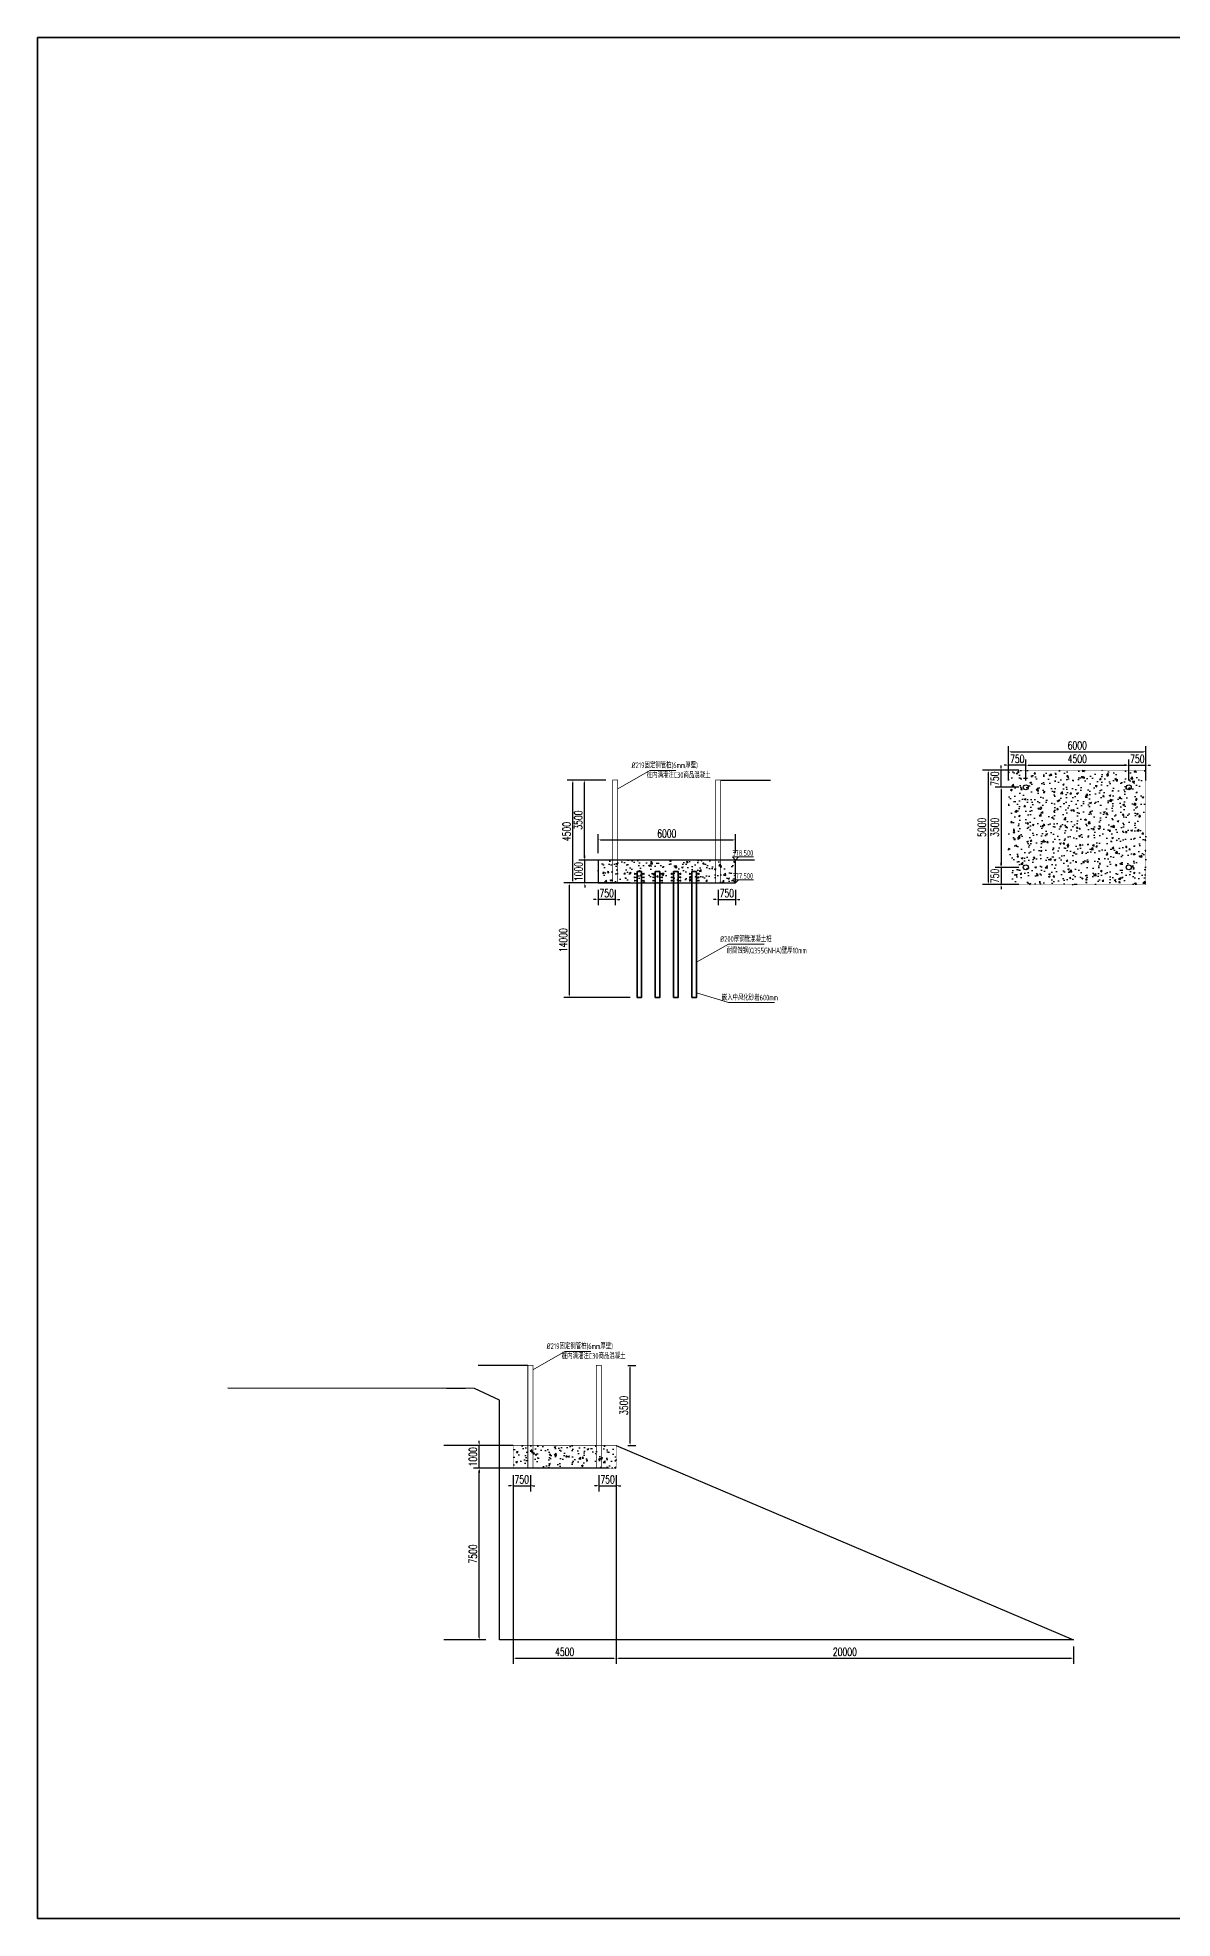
# Model space of a CAD drawing. Header units: millimetres. Extents: x -2430464 to 225692, y -180 to 1805330.
# Drawn here: x -976038 to -926431, y 622606 to 704851 of the extents above; entities that cross this region are included whole.
import ezdxf

# ---------------------------------------------------------------- set-up
doc = ezdxf.new("R2010")
doc.units = ezdxf.units.MM
doc.header["$LTSCALE"] = 1000
doc.layers.get('DEFPOINTS').update_dxf_attribs({"linetype": 'CONTINUOUS'})
for name, color, linetype in [('W-FLOAT_BOWL浮筒', 253, 'CONTINUOUS'), ('W-MOUNTING固定方式', 5, 'CONTINUOUS'), ('W-REVETMENT驳岸', 251, 'CONTINUOUS'), ('W-STEEL_FRAME钢架', 3, 'CONTINUOUS'), ('W-WOOD_FLOOR木地板', 30, 'CONTINUOUS'), ('建筑', 7, 'CONTINUOUS'), ('铝架', 3, 'CONTINUOUS')]:
    doc.layers.add(name, color=color, linetype=linetype)
for name, color, linetype, lineweight in [('工作线', 1, 'CONTINUOUS', 35), ('标注', 3, 'CONTINUOUS', 15), ('结构粗线', 4, 'CONTINUOUS', 35), ('结构细线', 7, 'CONTINUOUS', 18)]:
    doc.layers.add(name, color=color, linetype=linetype, lineweight=lineweight)
doc.styles.add('civil', font='tssdeng.shx', dxfattribs={"width": 0.7, "bigfont": 'hztxt.shx'})
doc.styles.add('STANDARD_T3', font='simplex.shx', dxfattribs={"width": 0.7, "bigfont": 'gbcbig.shx'})
doc.dimstyles.new('W&&100', dxfattribs={"dimtxt": 350, "dimasz": 100, "dimexe": 250, "dimexo": 300, "dimgap": 100, "dimtad": 1, "dimdec": 0, "dimzin": 0, "dimdsep": 46, "dimtxsty": 'STANDARD_T3', "dimcen": 0.09, "dimclrd": 1, "dimclre": 1, "dimclrt": 7, "dimazin": 2, "dimtfac": 1, "dimtdec": 0, "dimtix": 1, "dimtmove": 2, "dimatfit": 3, "dimfxl": 0, "dimtolj": 1, "dimtzin": 0, "dimarcsym": 0})

# ---------------------------------------------------------------- blocks, each defined once
blk = doc.blocks.new('*D144')
at = {"layer": 'DEFPOINTS', "color": 0, "transparency": 16777216}
for p in [(-952118, 668883), (-951534, 668883), (-951534, 667883)]:
    blk.add_point(p, dxfattribs=at)
at = {"layer": 'W-WOOD_FLOOR木地板', "color": 1, "lineweight": -2, "transparency": 16777216}
for p, q in [((-951834, 668883), (-952368, 668883)), ((-952118, 668983), (-952118, 669083)), ((-952118, 667883), (-952118, 668883)), ((-951834, 667883), (-952368, 667883)), ((-952118, 667783), (-952118, 667683))]:
    blk.add_line(p, q, dxfattribs=at)
at = {"layer": 'W-WOOD_FLOOR木地板', "color": 1, "transparency": 16777216}
for points in [[(-952135, 668983), (-952101, 668983), (-952118, 668883)], [(-952135, 667783), (-952101, 667783), (-952118, 667883)]]:
    blk.add_solid(points, dxfattribs=at)
at = {"layer": 'W-WOOD_FLOOR木地板', "color": 7, "transparency": 16777216, "insert": (-952393, 668383), "char_height": 350, "attachment_point": 5, "rotation": 90, "style": 'STANDARD_T3'}
blk.add_mtext('\\A1;1000', dxfattribs=at)
blk = doc.blocks.new('*D145')
at = {"layer": 'DEFPOINTS', "color": 0, "transparency": 16777216}
for p in [(-952637, 672383), (-950894, 672383), (-950894, 667883)]:
    blk.add_point(p, dxfattribs=at)
at = {"layer": 'W-WOOD_FLOOR木地板', "color": 1, "lineweight": -2, "transparency": 16777216}
for p, q in [((-951194, 672383), (-952887, 672383)), ((-952637, 667983), (-952637, 672283)), ((-951194, 667883), (-952887, 667883))]:
    blk.add_line(p, q, dxfattribs=at)
at = {"layer": 'W-WOOD_FLOOR木地板', "color": 1, "transparency": 16777216}
for points in [[(-952653, 672283), (-952620, 672283), (-952637, 672383)], [(-952653, 667983), (-952620, 667983), (-952637, 667883)]]:
    blk.add_solid(points, dxfattribs=at)
at = {"layer": 'W-WOOD_FLOOR木地板', "color": 7, "transparency": 16777216, "insert": (-952912, 670133), "char_height": 350, "attachment_point": 5, "rotation": 90, "style": 'STANDARD_T3'}
blk.add_mtext('\\A1;4500', dxfattribs=at)
blk = doc.blocks.new('*D146')
at = {"layer": 'DEFPOINTS', "color": 0, "transparency": 16777216}
for p in [(-952126, 672383), (-951044, 672383), (-950894, 668883)]:
    blk.add_point(p, dxfattribs=at)
at = {"layer": 'W-WOOD_FLOOR木地板', "color": 1, "lineweight": -2, "transparency": 16777216}
for p, q in [((-951344, 672383), (-952376, 672383)), ((-952126, 668983), (-952126, 672283)), ((-951194, 668883), (-952376, 668883))]:
    blk.add_line(p, q, dxfattribs=at)
at = {"layer": 'W-WOOD_FLOOR木地板', "color": 1, "transparency": 16777216}
for points in [[(-952143, 672283), (-952110, 672283), (-952126, 672383)], [(-952143, 668983), (-952110, 668983), (-952126, 668883)]]:
    blk.add_solid(points, dxfattribs=at)
at = {"layer": 'W-WOOD_FLOOR木地板', "color": 7, "transparency": 16777216, "insert": (-952401, 670633), "char_height": 350, "attachment_point": 5, "rotation": 90, "style": 'STANDARD_T3'}
blk.add_mtext('\\A1;3500', dxfattribs=at)
blk = doc.blocks.new('*D147')
at = {"layer": 'DEFPOINTS', "color": 0, "transparency": 16777216}
for p in [(-933588, 672817), (-934482, 667817), (-933588, 667817)]:
    blk.add_point(p, dxfattribs=at)
at = {"layer": '建筑', "color": 1, "lineweight": -2, "transparency": 16777216}
for p, q in [((-933888, 672817), (-934732, 672817)), ((-934482, 672717), (-934482, 667917)), ((-933888, 667817), (-934732, 667817))]:
    blk.add_line(p, q, dxfattribs=at)
at = {"layer": '建筑', "color": 1, "transparency": 16777216}
for points in [[(-934499, 672717), (-934465, 672717), (-934482, 672817)], [(-934499, 667917), (-934465, 667917), (-934482, 667817)]]:
    blk.add_solid(points, dxfattribs=at)
at = {"layer": '建筑', "color": 7, "transparency": 16777216, "insert": (-934757, 670317), "char_height": 350, "attachment_point": 5, "rotation": 90, "style": 'STANDARD_T3'}
blk.add_mtext('\\A1;5000', dxfattribs=at)
blk = doc.blocks.new('*D148')
at = {"layer": 'DEFPOINTS', "color": 0, "transparency": 16777216}
for p in [(-927588, 673623), (-933588, 672817), (-927588, 672817)]:
    blk.add_point(p, dxfattribs=at)
at = {"layer": '建筑', "color": 1, "lineweight": -2, "transparency": 16777216}
for p, q in [((-933588, 673117), (-933588, 673873)), ((-933488, 673623), (-927688, 673623)), ((-927588, 673117), (-927588, 673873))]:
    blk.add_line(p, q, dxfattribs=at)
at = {"layer": '建筑', "color": 1, "transparency": 16777216}
for points in [[(-933488, 673640), (-933488, 673606), (-933588, 673623)], [(-927688, 673640), (-927688, 673606), (-927588, 673623)]]:
    blk.add_solid(points, dxfattribs=at)
at = {"layer": '建筑', "color": 7, "transparency": 16777216, "insert": (-930588, 673898), "char_height": 350, "attachment_point": 5, "style": 'STANDARD_T3'}
blk.add_mtext('\\A1;6000', dxfattribs=at)
blk = doc.blocks.new('*D149')
at = {"layer": 'DEFPOINTS', "color": 0, "transparency": 16777216}
for p in [(-933921, 672817), (-932838, 672817), (-932838, 672067)]:
    blk.add_point(p, dxfattribs=at)
at = {"layer": '建筑', "color": 1, "lineweight": -2, "transparency": 16777216}
for p, q in [((-933138, 672817), (-934171, 672817)), ((-933921, 672917), (-933921, 673017)), ((-933921, 672067), (-933921, 672817)), ((-933138, 672067), (-934171, 672067)), ((-933921, 671967), (-933921, 671867))]:
    blk.add_line(p, q, dxfattribs=at)
at = {"layer": '建筑', "color": 1, "transparency": 16777216}
for points in [[(-933938, 672917), (-933905, 672917), (-933921, 672817)], [(-933938, 671967), (-933905, 671967), (-933921, 672067)]]:
    blk.add_solid(points, dxfattribs=at)
at = {"layer": '建筑', "color": 7, "transparency": 16777216, "insert": (-934196, 672442), "char_height": 350, "attachment_point": 5, "rotation": 90, "style": 'STANDARD_T3'}
blk.add_mtext('\\A1;750', dxfattribs=at)
blk = doc.blocks.new('*D150')
at = {"layer": 'DEFPOINTS', "color": 0, "transparency": 16777216}
for p in [(-932838, 672067), (-933921, 668567), (-932838, 668567)]:
    blk.add_point(p, dxfattribs=at)
at = {"layer": '建筑', "color": 1, "lineweight": -2, "transparency": 16777216}
for p, q in [((-933138, 672067), (-934171, 672067)), ((-933921, 671967), (-933921, 668667)), ((-933138, 668567), (-934171, 668567))]:
    blk.add_line(p, q, dxfattribs=at)
at = {"layer": '建筑', "color": 1, "transparency": 16777216}
for points in [[(-933938, 671967), (-933905, 671967), (-933921, 672067)], [(-933938, 668667), (-933905, 668667), (-933921, 668567)]]:
    blk.add_solid(points, dxfattribs=at)
at = {"layer": '建筑', "color": 7, "transparency": 16777216, "insert": (-934196, 670317), "char_height": 350, "attachment_point": 5, "rotation": 90, "style": 'STANDARD_T3'}
blk.add_mtext('\\A1;3500', dxfattribs=at)
blk = doc.blocks.new('*D151')
at = {"layer": 'DEFPOINTS', "color": 0, "transparency": 16777216}
for p in [(-932838, 668567), (-933921, 667817), (-932838, 667817)]:
    blk.add_point(p, dxfattribs=at)
at = {"layer": '建筑', "color": 1, "lineweight": -2, "transparency": 16777216}
for p, q in [((-933921, 668667), (-933921, 668767)), ((-933138, 668567), (-934171, 668567)), ((-933921, 668567), (-933921, 667817)), ((-933138, 667817), (-934171, 667817)), ((-933921, 667717), (-933921, 667617))]:
    blk.add_line(p, q, dxfattribs=at)
at = {"layer": '建筑', "color": 1, "transparency": 16777216}
for points in [[(-933938, 668667), (-933905, 668667), (-933921, 668567)], [(-933938, 667717), (-933905, 667717), (-933921, 667817)]]:
    blk.add_solid(points, dxfattribs=at)
at = {"layer": '建筑', "color": 7, "transparency": 16777216, "insert": (-934196, 668192), "char_height": 350, "attachment_point": 5, "rotation": 90, "style": 'STANDARD_T3'}
blk.add_mtext('\\A1;750', dxfattribs=at)
blk = doc.blocks.new('*D152')
at = {"layer": 'DEFPOINTS', "color": 0, "transparency": 16777216}
for p in [(-933588, 673035), (-933588, 672067), (-932838, 672067)]:
    blk.add_point(p, dxfattribs=at)
at = {"layer": '建筑', "color": 1, "lineweight": -2, "transparency": 16777216}
for p, q in [((-933688, 673035), (-933788, 673035)), ((-933588, 672367), (-933588, 673285)), ((-932838, 673035), (-933588, 673035)), ((-932838, 672367), (-932838, 673285)), ((-932738, 673035), (-932638, 673035))]:
    blk.add_line(p, q, dxfattribs=at)
at = {"layer": '建筑', "color": 1, "transparency": 16777216}
for points in [[(-933688, 673052), (-933688, 673019), (-933588, 673035)], [(-932738, 673052), (-932738, 673019), (-932838, 673035)]]:
    blk.add_solid(points, dxfattribs=at)
at = {"layer": '建筑', "color": 7, "transparency": 16777216, "insert": (-933213, 673310), "char_height": 350, "attachment_point": 5, "style": 'STANDARD_T3'}
blk.add_mtext('\\A1;750', dxfattribs=at)
blk = doc.blocks.new('*D153')
at = {"layer": 'DEFPOINTS', "color": 0, "transparency": 16777216}
for p in [(-928338, 673035), (-932838, 672067), (-928338, 672067)]:
    blk.add_point(p, dxfattribs=at)
at = {"layer": '建筑', "color": 1, "lineweight": -2, "transparency": 16777216}
for p, q in [((-932838, 672367), (-932838, 673285)), ((-932738, 673035), (-928438, 673035)), ((-928338, 672367), (-928338, 673285))]:
    blk.add_line(p, q, dxfattribs=at)
at = {"layer": '建筑', "color": 1, "transparency": 16777216}
for points in [[(-932738, 673052), (-932738, 673019), (-932838, 673035)], [(-928438, 673052), (-928438, 673019), (-928338, 673035)]]:
    blk.add_solid(points, dxfattribs=at)
at = {"layer": '建筑', "color": 7, "transparency": 16777216, "insert": (-930588, 673310), "char_height": 350, "attachment_point": 5, "style": 'STANDARD_T3'}
blk.add_mtext('\\A1;4500', dxfattribs=at)
blk = doc.blocks.new('*D154')
at = {"layer": 'DEFPOINTS', "color": 0, "transparency": 16777216}
for p in [(-927588, 673035), (-928338, 672067), (-927588, 672067)]:
    blk.add_point(p, dxfattribs=at)
at = {"layer": '建筑', "color": 1, "lineweight": -2, "transparency": 16777216}
for p, q in [((-928438, 673035), (-928538, 673035)), ((-928338, 672367), (-928338, 673285)), ((-928338, 673035), (-927588, 673035)), ((-927588, 672367), (-927588, 673285)), ((-927488, 673035), (-927388, 673035))]:
    blk.add_line(p, q, dxfattribs=at)
at = {"layer": '建筑', "color": 1, "transparency": 16777216}
for points in [[(-928438, 673052), (-928438, 673019), (-928338, 673035)], [(-927488, 673052), (-927488, 673019), (-927588, 673035)]]:
    blk.add_solid(points, dxfattribs=at)
at = {"layer": '建筑', "color": 7, "transparency": 16777216, "insert": (-927963, 673310), "char_height": 350, "attachment_point": 5, "style": 'STANDARD_T3'}
blk.add_mtext('\\A1;750', dxfattribs=at)
blk = doc.blocks.new('*D184')
at = {"layer": 'DEFPOINTS', "color": 0, "transparency": 16777216}
for p in [(-955248, 642289), (-950748, 642289), (-950748, 633984)]:
    blk.add_point(p, dxfattribs=at)
at = {"layer": '建筑', "color": 1, "lineweight": -2, "transparency": 16777216}
for p, q in [((-955248, 641989), (-955248, 633734)), ((-950748, 641989), (-950748, 633734)), ((-955148, 633984), (-950848, 633984))]:
    blk.add_line(p, q, dxfattribs=at)
at = {"layer": '建筑', "color": 1, "transparency": 16777216}
for points in [[(-955148, 634001), (-955148, 633968), (-955248, 633984)], [(-950848, 634001), (-950848, 633968), (-950748, 633984)]]:
    blk.add_solid(points, dxfattribs=at)
at = {"layer": '建筑', "color": 7, "transparency": 16777216, "insert": (-952998, 634259), "char_height": 350, "attachment_point": 5, "style": 'STANDARD_T3'}
blk.add_mtext('\\A1;4500', dxfattribs=at)
blk = doc.blocks.new('*D185')
at = {"layer": 'DEFPOINTS', "color": 0, "transparency": 16777216}
for p in [(-950748, 642289), (-930748, 634790), (-930748, 633984)]:
    blk.add_point(p, dxfattribs=at)
at = {"layer": '建筑', "color": 1, "lineweight": -2, "transparency": 16777216}
for p, q in [((-950748, 641989), (-950748, 633734)), ((-930748, 634490), (-930748, 633734)), ((-950648, 633984), (-930848, 633984))]:
    blk.add_line(p, q, dxfattribs=at)
at = {"layer": '建筑', "color": 1, "transparency": 16777216}
for points in [[(-950648, 634001), (-950648, 633968), (-950748, 633984)], [(-930848, 634001), (-930848, 633968), (-930748, 633984)]]:
    blk.add_solid(points, dxfattribs=at)
at = {"layer": '建筑', "color": 7, "transparency": 16777216, "insert": (-940748, 634259), "char_height": 350, "attachment_point": 5, "style": 'STANDARD_T3'}
blk.add_mtext('\\A1;20000', dxfattribs=at)
blk = doc.blocks.new('*D186')
at = {"layer": 'DEFPOINTS', "color": 0, "transparency": 16777216}
for p in [(-956731, 642289), (-950748, 642289), (-956448, 634790)]:
    blk.add_point(p, dxfattribs=at)
at = {"layer": '建筑', "color": 1, "lineweight": -2, "transparency": 16777216}
for p, q in [((-951048, 642289), (-956981, 642289)), ((-956731, 634890), (-956731, 642189)), ((-956748, 634790), (-956981, 634790))]:
    blk.add_line(p, q, dxfattribs=at)
at = {"layer": '建筑', "color": 1, "transparency": 16777216}
for points in [[(-956748, 642189), (-956714, 642189), (-956731, 642289)], [(-956748, 634890), (-956714, 634890), (-956731, 634790)]]:
    blk.add_solid(points, dxfattribs=at)
at = {"layer": '建筑', "color": 7, "transparency": 16777216, "insert": (-957006, 638539), "char_height": 350, "attachment_point": 5, "rotation": 90, "style": 'STANDARD_T3'}
blk.add_mtext('\\A1;7500', dxfattribs=at)
blk = doc.blocks.new('*D187')
at = {"layer": 'DEFPOINTS', "color": 0, "transparency": 16777216}
for p in [(-956731, 643290), (-955248, 643290), (-955248, 642289)]:
    blk.add_point(p, dxfattribs=at)
at = {"layer": '建筑', "color": 1, "lineweight": -2, "transparency": 16777216}
for p, q in [((-955548, 643290), (-956981, 643290)), ((-956731, 643390), (-956731, 643490)), ((-956731, 642289), (-956731, 643290)), ((-955548, 642289), (-956981, 642289)), ((-956731, 642189), (-956731, 642089))]:
    blk.add_line(p, q, dxfattribs=at)
at = {"layer": '建筑', "color": 1, "transparency": 16777216}
for points in [[(-956748, 643390), (-956714, 643390), (-956731, 643290)], [(-956748, 642189), (-956714, 642189), (-956731, 642289)]]:
    blk.add_solid(points, dxfattribs=at)
at = {"layer": '建筑', "color": 7, "transparency": 16777216, "insert": (-957006, 642789), "char_height": 350, "attachment_point": 5, "rotation": 90, "style": 'STANDARD_T3'}
blk.add_mtext('\\A1;1000', dxfattribs=at)
blk = doc.blocks.new('*D263')
at = {"layer": 'DEFPOINTS', "color": 0, "transparency": 16777216}
for p in [(-945534, 669769), (-951534, 668883), (-945534, 668883)]:
    blk.add_point(p, dxfattribs=at)
at = {"layer": '建筑', "color": 1, "lineweight": -2, "transparency": 16777216}
for p, q in [((-951534, 669183), (-951534, 670019)), ((-951434, 669769), (-945634, 669769)), ((-945534, 669183), (-945534, 670019))]:
    blk.add_line(p, q, dxfattribs=at)
at = {"layer": '建筑', "color": 1, "transparency": 16777216}
for points in [[(-951434, 669785), (-951434, 669752), (-951534, 669769)], [(-945634, 669785), (-945634, 669752), (-945534, 669769)]]:
    blk.add_solid(points, dxfattribs=at)
at = {"layer": '建筑', "color": 7, "transparency": 16777216, "insert": (-948534, 670044), "char_height": 350, "attachment_point": 5, "style": 'STANDARD_T3'}
blk.add_mtext('\\A1;6000', dxfattribs=at)
blk = doc.blocks.new('dwwqq132')
at = {"layer": '结构细线'}
for p, q in [((82537, 14606), (82587, 14606)), ((82537, 14606), (82537, 14586)), ((82537, 14586), (82587, 14586)), ((82587, 14606), (82587, 14586))]:
    blk.add_line(p, q, dxfattribs=at)
blk.add_lwpolyline([(82552, 14496), (82572, 14496), (82572, 14586), (82552, 14586), (82552, 14496)], dxfattribs=at)
blk = doc.blocks.new('*D347')
at = {"layer": 'DEFPOINTS', "color": 0, "transparency": 16777216}
for p in [(-952787, 667883), (-949834, 667883), (-949834, 662877)]:
    blk.add_point(p, dxfattribs=at)
at = {"layer": '建筑', "color": 1, "lineweight": -2, "transparency": 16777216}
for p, q in [((-950134, 667883), (-953037, 667883)), ((-952787, 662977), (-952787, 667783)), ((-950134, 662877), (-953037, 662877))]:
    blk.add_line(p, q, dxfattribs=at)
at = {"layer": '建筑', "color": 1, "transparency": 16777216}
for points in [[(-952803, 667783), (-952770, 667783), (-952787, 667883)], [(-952803, 662977), (-952770, 662977), (-952787, 662877)]]:
    blk.add_solid(points, dxfattribs=at)
at = {"layer": '建筑', "color": 7, "transparency": 16777216, "insert": (-953062, 665380), "char_height": 350, "attachment_point": 5, "rotation": 90, "style": 'STANDARD_T3'}
blk.add_mtext('\\A1;14000', dxfattribs=at)
blk = doc.blocks.new('*D350')
at = {"layer": 'DEFPOINTS', "color": 0, "transparency": 16777216}
for p in [(-951534, 667883), (-950785, 667883), (-951534, 667160)]:
    blk.add_point(p, dxfattribs=at)
at = {"layer": '建筑', "color": 1, "lineweight": -2, "transparency": 16777216}
for p, q in [((-951634, 667160), (-951734, 667160)), ((-951534, 667583), (-951534, 666910)), ((-950785, 667160), (-951534, 667160)), ((-950785, 667583), (-950785, 666910)), ((-950685, 667160), (-950585, 667160))]:
    blk.add_line(p, q, dxfattribs=at)
at = {"layer": '建筑', "color": 1, "transparency": 16777216}
for points in [[(-951634, 667177), (-951634, 667144), (-951534, 667160)], [(-950685, 667177), (-950685, 667144), (-950785, 667160)]]:
    blk.add_solid(points, dxfattribs=at)
at = {"layer": '建筑', "color": 7, "transparency": 16777216, "insert": (-951160, 667435), "char_height": 350, "attachment_point": 5, "style": 'STANDARD_T3'}
blk.add_mtext('\\A1;750', dxfattribs=at)
blk = doc.blocks.new('*D351')
at = {"layer": 'DEFPOINTS', "color": 0, "transparency": 16777216}
for p in [(-946284, 667883), (-945534, 667883), (-945534, 667160)]:
    blk.add_point(p, dxfattribs=at)
at = {"layer": '建筑', "color": 1, "lineweight": -2, "transparency": 16777216}
for p, q in [((-946384, 667160), (-946484, 667160)), ((-946284, 667583), (-946284, 666910)), ((-946284, 667160), (-945534, 667160)), ((-945534, 667583), (-945534, 666910)), ((-945434, 667160), (-945334, 667160))]:
    blk.add_line(p, q, dxfattribs=at)
at = {"layer": '建筑', "color": 1, "transparency": 16777216}
for points in [[(-946384, 667177), (-946384, 667144), (-946284, 667160)], [(-945434, 667177), (-945434, 667144), (-945534, 667160)]]:
    blk.add_solid(points, dxfattribs=at)
at = {"layer": '建筑', "color": 7, "transparency": 16777216, "insert": (-945909, 667435), "char_height": 350, "attachment_point": 5, "style": 'STANDARD_T3'}
blk.add_mtext('\\A1;750', dxfattribs=at)
blk = doc.blocks.new('*D354')
at = {"layer": 'DEFPOINTS', "color": 0, "transparency": 16777216}
for p in [(-955248, 642289), (-954498, 642289), (-954498, 641528)]:
    blk.add_point(p, dxfattribs=at)
at = {"layer": '建筑', "color": 1, "lineweight": -2, "transparency": 16777216}
for p, q in [((-955348, 641528), (-955448, 641528)), ((-955248, 641989), (-955248, 641278)), ((-955248, 641528), (-954498, 641528)), ((-954498, 641989), (-954498, 641278)), ((-954398, 641528), (-954298, 641528))]:
    blk.add_line(p, q, dxfattribs=at)
at = {"layer": '建筑', "color": 1, "transparency": 16777216}
for points in [[(-955348, 641545), (-955348, 641511), (-955248, 641528)], [(-954398, 641545), (-954398, 641511), (-954498, 641528)]]:
    blk.add_solid(points, dxfattribs=at)
at = {"layer": '建筑', "color": 7, "transparency": 16777216, "insert": (-954873, 641803), "char_height": 350, "attachment_point": 5, "style": 'STANDARD_T3'}
blk.add_mtext('\\A1;750', dxfattribs=at)
blk = doc.blocks.new('*D355')
at = {"layer": 'DEFPOINTS', "color": 0, "transparency": 16777216}
for p in [(-951498, 642289), (-950748, 642289), (-950748, 641528)]:
    blk.add_point(p, dxfattribs=at)
at = {"layer": '建筑', "color": 1, "lineweight": -2, "transparency": 16777216}
for p, q in [((-951598, 641528), (-951698, 641528)), ((-951498, 641989), (-951498, 641278)), ((-951498, 641528), (-950748, 641528)), ((-950748, 641989), (-950748, 641278)), ((-950648, 641528), (-950548, 641528))]:
    blk.add_line(p, q, dxfattribs=at)
at = {"layer": '建筑', "color": 1, "transparency": 16777216}
for points in [[(-951598, 641545), (-951598, 641511), (-951498, 641528)], [(-950648, 641545), (-950648, 641511), (-950748, 641528)]]:
    blk.add_solid(points, dxfattribs=at)
at = {"layer": '建筑', "color": 7, "transparency": 16777216, "insert": (-951123, 641803), "char_height": 350, "attachment_point": 5, "style": 'STANDARD_T3'}
blk.add_mtext('\\A1;750', dxfattribs=at)
blk = doc.blocks.new('*D407')
at = {"layer": 'DEFPOINTS', "color": 0, "transparency": 16777216}
for p in [(-951389, 646789), (-950139, 646789), (-951389, 643290)]:
    blk.add_point(p, dxfattribs=at)
at = {"layer": 'W-FLOAT_BOWL浮筒', "color": 1, "lineweight": -2, "transparency": 16777216}
for p, q in [((-950239, 646789), (-949889, 646789)), ((-950139, 643390), (-950139, 646689)), ((-950239, 643290), (-949889, 643290))]:
    blk.add_line(p, q, dxfattribs=at)
at = {"layer": 'W-FLOAT_BOWL浮筒', "color": 1, "transparency": 16777216}
for points in [[(-950156, 646689), (-950122, 646689), (-950139, 646789)], [(-950156, 643390), (-950122, 643390), (-950139, 643290)]]:
    blk.add_solid(points, dxfattribs=at)
at = {"layer": 'W-FLOAT_BOWL浮筒', "color": 7, "transparency": 16777216, "insert": (-950414, 645039), "char_height": 350, "attachment_point": 5, "rotation": 90, "style": 'STANDARD_T3'}
blk.add_mtext('\\A1;3500', dxfattribs=at)

msp = doc.modelspace()

# ---------------------------------------------------------------- hatches: boundary and pattern name
at = {"layer": '建筑'}
h = msp.add_hatch(dxfattribs=at)
h.set_pattern_fill('混凝土', color=256, scale=100)
h.set_pattern_definition([(50, (-3013558, -1067924.1), (717.26018, -62.75213), [75, -825]), (355, (-3013558, -1067924.1), (-138.75133, 752.19213), [60, -660]), (100.4514, (-3013498.2, -1067929.3), (578.50938, 689.43954), [63.74019, -701.14211]), (46.1842, (-3013558, -1067724.1), (1067.24105, -165.519), [112.5, -1237.5]), (96.6356, (-3013469, -1067737.9), (934.6627, 974.11787), [95.6103, -1051.713]), (351.1842, (-3013558, -1067724.1), (934.66195, 974.1186), [90, -990]), (21, (-3013458, -1067774.1), (596.90705, -402.61889), [75, -825]), (326, (-3013458, -1067774.1), (243.31533, 725.15005), [60, -660]), (71.4514, (-3013408.24, -1067807.65), (840.22263, 322.5305), [63.74019, -701.14211]), (37.5, (-3013557.98, -1067924.1), (12.159855, 332.893854), [0, -652, 0, -670, 0, -662.5]), (7.5, (-3013557.98, -1067924.1), (263.069537, 394.41171), [0, -382, 0, -637, 0, -252.5]), (327.5, (-3013780.98, -1067924.1), (533.822436, -22.554872), [0, -250, 0, -780, 0, -1035]), (317.5, (-3013881, -1067924.1), (583.18617, 100.10498), [0, -325, 0, -518, 0, -735])])
h.paths.add_polyline_path([(-933588.48, 672816.9), (-933588.48, 667816.9), (-927588.48, 667816.9), (-927588.48, 672816.9)])
h = msp.add_hatch(dxfattribs=at)
h.set_pattern_fill('混凝土', color=256, scale=100)
h.set_pattern_definition([(50, (-3022417, -1067924.1), (717.26018, -62.75213), [75, -825]), (355, (-3022417, -1067924.1), (-138.75133, 752.19213), [60, -660]), (100.4514, (-3022357.2, -1067929.3), (578.50938, 689.43954), [63.74019, -701.14211]), (46.1842, (-3022417, -1067724.1), (1067.24105, -165.519), [112.5, -1237.5]), (96.6356, (-3022328.1, -1067737.9), (934.6627, 974.11787), [95.6103, -1051.713]), (351.1842, (-3022417, -1067724.1), (934.66195, 974.1186), [90, -990]), (21, (-3022317, -1067774.1), (596.90705, -402.61889), [75, -825]), (326, (-3022317, -1067774.1), (243.31533, 725.15005), [60, -660]), (71.4514, (-3022267.26, -1067807.65), (840.22263, 322.5305), [63.74019, -701.14211]), (37.5, (-3022417, -1067924.1), (12.159855, 332.893854), [0, -652, 0, -670, 0, -662.5]), (7.5, (-3022417, -1067924.1), (263.069537, 394.41171), [0, -382, 0, -637, 0, -252.5]), (327.5, (-3022640, -1067924.1), (533.822436, -22.554872), [0, -250, 0, -780, 0, -1035]), (317.5, (-3022740, -1067924.1), (583.18617, 100.10498), [0, -325, 0, -518, 0, -735])])
edge = h.paths.add_edge_path()
edge.add_line((-946243.29, 668883.39), (-948511.25, 668883.39))
edge.add_line((-948511.25, 668883.39), (-948795.28, 668254.13))
edge.add_arc((-948803.5, 668235.9), 20, -114.2930839, 65.7069161, ccw=False)
edge.add_arc((-948803.5, 668235.9), 20, 65.7069161, 245.7069161, ccw=False)
edge.add_line((-948795.28, 668254.13), (-948511.25, 668883.39))
edge.add_line((-948511.25, 668883.39), (-949298.75, 668883.39))
edge.add_line((-949298.75, 668883.39), (-950825.29, 668883.39))
edge.add_line((-950825.29, 668883.39), (-950825.29, 667883.47))
edge.add_line((-950825.29, 667883.47), (-946243.29, 667883.47))
edge.add_line((-946243.29, 667883.47), (-946243.29, 668883.39))
h.paths.add_polyline_path([(-945534.29, 668883.39), (-946024.29, 668883.39), (-946024.29, 667883.47), (-945534.29, 667883.47)])
h.paths.add_polyline_path([(-946024.29, 668883.39), (-946243.29, 668883.39), (-946243.29, 667883.47), (-946024.29, 667883.47)])
h.paths.add_polyline_path([(-950825.29, 668883.39), (-951044.29, 668883.39), (-951044.29, 667883.47), (-950825.29, 667883.47)])
h.paths.add_polyline_path([(-951044.29, 668883.39), (-951534.29, 668883.39), (-951534.29, 667883.47), (-951044.29, 667883.47)])
h = msp.add_hatch(dxfattribs=at)
h.set_pattern_fill('混凝土', color=256, scale=100)
h.set_pattern_definition([(50, (-3018679, -1008848.13), (717.26018, -62.75213), [75, -825]), (355, (-3018679, -1008848.1), (-138.75133, 752.19213), [60, -660]), (100.4514, (-3018619.2, -1008853.36), (578.50938, 689.43954), [63.7402, -701.14211]), (46.1842, (-3018679, -1008648.1), (1067.24105, -165.519), [112.5, -1237.5]), (96.6356, (-3018590, -1008661.9), (934.6627, 974.11787), [95.6103, -1051.713]), (351.1842, (-3018679, -1008648.1), (934.66195, 974.1186), [90, -990]), (21, (-3018579, -1008698.13), (596.90705, -402.61889), [75, -825]), (326, (-3018579, -1008698.1), (243.31533, 725.15005), [60, -660]), (71.4514, (-3018529.24, -1008731.7), (840.22263, 322.5305), [63.7402, -701.14211]), (37.5, (-3018678.98, -1008848.13), (12.159855, 332.893854), [0, -652, 0, -670, 0, -662.5]), (7.5, (-3018678.98, -1008848.13), (263.069537, 394.41171), [0, -382, 0, -637, 0, -252.5]), (327.5, (-3018901.98, -1008848.13), (533.822436, -22.554872), [0, -250, 0, -780, 0, -1035]), (317.5, (-3019002, -1008848.13), (583.18617, 100.10498), [0, -325, 0, -518, 0, -735])])
h.paths.add_polyline_path([(-950748.23, 642289.29), (-950748.23, 643289.7), (-955248.23, 643289.7), (-955248.23, 642289.29)])

# ---------------------------------------------------------------- linework, layer by layer
at = {"layer": 'W-FLOAT_BOWL浮筒'}
msp.add_lwpolyline([(-950748.23, 643289.7), (-930748.23, 634789.7), (-950748.23, 634789.7), (-955248.23, 634789.7), (-955848.23, 634789.7), (-955848.23, 645273.7), (-956946.62, 645780.75), (-967726.62, 645789.7)], dxfattribs=at)
at = {"layer": 'W-MOUNTING固定方式', "color": 4, "const_width": 30}
for points in [[(-950894.29, 667883.47), (-950675.29, 667883.47), (-950675.29, 672383.39), (-950894.29, 672383.39)], [(-946174.29, 667883.47), (-946393.29, 667883.47), (-946393.29, 672383.39), (-946174.29, 672383.39)], [(-954607.73, 642289.29), (-954388.73, 642289.29), (-954388.73, 646789.29), (-954607.73, 646789.29)], [(-951388.73, 642289.29), (-951607.73, 642289.29), (-951607.73, 646789.29), (-951388.73, 646789.29)]]:
    msp.add_lwpolyline(points, close=True, dxfattribs=at)
at = {"layer": 'W-REVETMENT驳岸', "const_width": 20}
msp.add_lwpolyline([(-955248.23, 643289.7), (-950748.23, 643289.7), (-950748.23, 642289.29), (-955248.23, 642289.29)], close=True, dxfattribs=at)
at = {"layer": 'W-STEEL_FRAME钢架'}
msp.add_line((-956448.48, 634789.7), (-958278.48, 634789.7), dxfattribs=at)
at = {"layer": '工作线'}
msp.add_lwpolyline([(-976038.48, 704851.2), (-874760.48, 704851.2), (-874760.48, 622605.7), (-976038.48, 622605.7)], close=True, dxfattribs=at)
at = {"layer": '建筑', "color": 3}
for p, q in [((-944695.99, 668883.39), (-945534.29, 668883.39)), ((-957332.07, 645781.77), (-958170.37, 645781.77)), ((-955248.23, 643289.7), (-958276.48, 643289.7))]:
    msp.add_line(p, q, dxfattribs=at)
at = {"layer": '建筑', "color": 8, "const_width": 10}
msp.add_lwpolyline([(-933588.48, 667816.9), (-927588.48, 667816.9), (-927588.48, 672816.9), (-933588.48, 672816.9)], close=True, dxfattribs=at)
at = {"layer": '建筑'}
msp.add_lwpolyline([(-951534.29, 667883.47), (-945534.29, 667883.47), (-945534.29, 668883.39), (-951534.29, 668883.39)], close=True, dxfattribs=at)
at = {"layer": '建筑', "color": 2}
for centre in [(-932838.48, 672066.9), (-928338.48, 672066.9), (-932838.48, 668566.9), (-928338.48, 668566.9)]:
    msp.add_circle(centre, 109.5, dxfattribs=at)
at = {"layer": '标注'}
for p, q in [((-945534.29, 668883.47), (-945665.11, 669025.92)), ((-945665.11, 669025.92), (-944744, 669025.92)), ((-945534.29, 668883.47), (-945403.47, 669025.92)), ((-945534.29, 667883.47), (-945665.11, 668025.92)), ((-945665.11, 668025.92), (-944744, 668025.92)), ((-945534.29, 667883.47), (-945403.47, 668025.92))]:
    msp.add_line(p, q, dxfattribs=at)
for points in [[(-950675.29, 671999.7), (-949273.46, 672800.5), (-948137.02, 672800.5)], [(-947234.29, 664413.89), (-945832.46, 665214.69), (-944280.13, 665214.69)], [(-947234.29, 663075.42), (-945832.46, 662650.83), (-943819.96, 662650.83)], [(-954388.73, 646597.2), (-952986.9, 647398), (-951850.46, 647398)]]:
    msp.add_lwpolyline(points, dxfattribs=at)
at = {"layer": '结构粗线'}
for points in [[(-949634.29, 668383.39), (-949834.29, 668383.39), (-949834.29, 662876.96), (-949634.29, 662876.96)], [(-948834.29, 668383.39), (-949034.29, 668383.39), (-949034.29, 662876.96), (-948834.29, 662876.96)], [(-948034.29, 668383.39), (-948234.29, 668383.39), (-948234.29, 662876.96), (-948034.29, 662876.96)], [(-947234.29, 668383.39), (-947434.29, 668383.39), (-947434.29, 662876.96), (-947234.29, 662876.96)]]:
    msp.add_lwpolyline(points, close=True, dxfattribs=at)
at = {"layer": '铝架'}
for p, q in [((-946174.29, 672383.39), (-944000.7, 672383.39)), ((-954607.73, 646789.29), (-956781.32, 646789.29))]:
    msp.add_line(p, q, dxfattribs=at)

# ---------------------------------------------------------------- block references
at = {"layer": '结构细线', "xscale": -1, "rotation": 90.00000000291814}
for p in [(-935338.58, 750845.25), (-935338.58, 750695.25), (-935338.58, 750545.25), (-934538.58, 750845.25), (-934538.58, 750695.25), (-934538.58, 750545.25), (-933738.58, 750845.25), (-933738.58, 750695.25), (-933738.58, 750545.25), (-932938.58, 750845.25), (-932938.58, 750695.25), (-932938.58, 750545.25)]:
    msp.add_blockref('dwwqq132', p, dxfattribs=at)
at = {"layer": '结构细线', "rotation": 269.9999999970818}
for p in [(-964130, 750845.25), (-964130, 750695.25), (-964130, 750545.25), (-963330, 750845.25), (-963330, 750695.25), (-963330, 750545.25), (-962530, 750845.25), (-962530, 750695.25), (-962530, 750545.25), (-961730, 750845.25), (-961730, 750695.25), (-961730, 750545.25)]:
    msp.add_blockref('dwwqq132', p, dxfattribs=at)

# ---------------------------------------------------------------- texts
at = {"layer": '标注', "char_height": 250, "attachment_point": 5, "style": 'civil'}
for s, insert in [('\\A1;%%C219固定钢管桩(6mm厚壁)', (-948623.76, 673018.96)), ('\\A1;桩内满灌注C30商品混凝土', (-948016.35, 672600.67)), ('\\A1;378.500', (-945211.99, 669195.15)), ('\\A1;377.500', (-945211.99, 668195.15)), ('\\A1;%%C200厚钢管混凝土桩', (-945072.94, 665433.15)), ('\\A1;耐腐蚀钢(Q355GNHA)壁厚10mm', (-944165.6, 664916.97)), ('\\A1;嵌入中风化砂岩600mm', (-944899.4, 662869.29)), ('\\A1;%%C219固定钢管桩(6mm厚壁)', (-952337.2, 647616.46)), ('\\A1;桩内满灌注C30商品混凝土', (-951729.79, 647198.17))]:
    msp.add_mtext(s, dxfattribs=dict(at, insert=insert))

# ---------------------------------------------------------------- dimensions: what is measured, and where the dimension line sits
at = {"layer": 'W-FLOAT_BOWL浮筒'}
dim = msp.add_linear_dim(base=(-950138.98, 646789.29), p1=(-951388.73, 643289.7), p2=(-951388.73, 646789.29), angle=90, dimstyle='W&&100', override={"dimfxlon": 1, "dimarcsym": 2}, dxfattribs=at)
dim.commit()
dim.dimension.update_dxf_attribs({"geometry": '*D407', "text_midpoint": (-950413.98, 645039.5)})
at = {"layer": 'W-WOOD_FLOOR木地板'}
for base, p1, p2, picture, middle in [((-952636.5, 672383.39), (-950894.29, 667883.47), (-950894.29, 672383.39), '*D145', (-952911.5, 670133.43)), ((-952126.34, 672383.39), (-950894.29, 668883.39), (-951044.29, 672383.39), '*D146', (-952401.34, 670633.39)), ((-952118, 668883.39), (-951534.29, 667883.47), (-951534.29, 668883.39), '*D144', (-952393, 668383.43))]:
    dim = msp.add_linear_dim(base=base, p1=p1, p2=p2, angle=90, dimstyle='W&&100', dxfattribs=at)
    dim.commit()
    dim.dimension.update_dxf_attribs({"geometry": picture, "text_midpoint": middle})
at = {"layer": '建筑'}
for base, p1, p2, picture, middle in [((-927588.48, 673622.9), (-933588.48, 672816.9), (-927588.48, 672816.9), '*D148', (-930588.48, 673897.9)), ((-933588.48, 673035.4), (-932838.48, 672066.9), (-933588.48, 672066.9), '*D152', (-933213.48, 673310.4)), ((-928338.48, 673035.4), (-932838.48, 672066.9), (-928338.48, 672066.9), '*D153', (-930588.48, 673310.4)), ((-927588.48, 673035.4), (-928338.48, 672066.9), (-927588.48, 672066.9), '*D154', (-927963.48, 673310.4)), ((-945534.29, 669768.7), (-951534.29, 668883.39), (-945534.29, 668883.39), '*D263', (-948534.29, 670043.7)), ((-951534.28983435, 667160.20382969), (-950784.78983435, 667883.47362252), (-951534.28983435, 667883.47362252), '*D350', (-951159.53983435, 667435.20382969)), ((-945534.28983435, 667160.20382969), (-946283.78983435, 667883.47362252), (-945534.28983435, 667883.47362252), '*D351', (-945909.03983435, 667435.20382969)), ((-954498.23, 641527.87), (-955248.23, 642289.29), (-954498.23, 642289.29), '*D354', (-954873.23, 641802.87)), ((-950748.23, 633984.2), (-955248.23, 642289.29), (-950748.23, 642289.29), '*D184', (-952998.23, 634259.2)), ((-950748.23, 641527.87), (-951498.23, 642289.29), (-950748.23, 642289.29), '*D355', (-951123.23, 641802.87)), ((-930748.23, 633984.2), (-950748.23, 642289.29), (-930748.23, 634789.7), '*D185', (-940748.23, 634259.2))]:
    dim = msp.add_linear_dim(base=base, p1=p1, p2=p2, dimstyle='W&&100', dxfattribs=at)
    dim.commit()
    dim.dimension.update_dxf_attribs({"geometry": picture, "text_midpoint": middle})
for base, p1, p2, picture, middle in [((-934481.98, 667816.9), (-933588.48, 672816.9), (-933588.48, 667816.9), '*D147', (-934756.98, 670316.9)), ((-933921.48, 672816.9), (-932838.48, 672066.9), (-932838.48, 672816.9), '*D149', (-934196.48, 672441.9)), ((-933921.48, 668566.9), (-932838.48, 672066.9), (-932838.48, 668566.9), '*D150', (-934196.48, 670316.9)), ((-933921.48, 667816.9), (-932838.48, 668566.9), (-932838.48, 667816.9), '*D151', (-934196.48, 668191.9)), ((-956731.11, 643289.7), (-955248.23, 642289.29), (-955248.23, 643289.7), '*D187', (-957006.11, 642789.5)), ((-956731.11, 642289.29), (-956448.48, 634789.7), (-950748.23, 642289.29), '*D186', (-957006.11, 638539.5))]:
    dim = msp.add_linear_dim(base=base, p1=p1, p2=p2, angle=90, dimstyle='W&&100', dxfattribs=at)
    dim.commit()
    dim.dimension.update_dxf_attribs({"geometry": picture, "text_midpoint": middle})
dim = msp.add_linear_dim(base=(-952786.5, 667883.47), p1=(-949834.29, 662876.96), p2=(-949834.29, 667883.47), angle=90, text='14000', dimstyle='W&&100', dxfattribs=at)
dim.commit()
dim.dimension.update_dxf_attribs({"geometry": '*D347', "text_midpoint": (-953061.5, 665380.22)})

doc.saveas('drawing.dxf')
